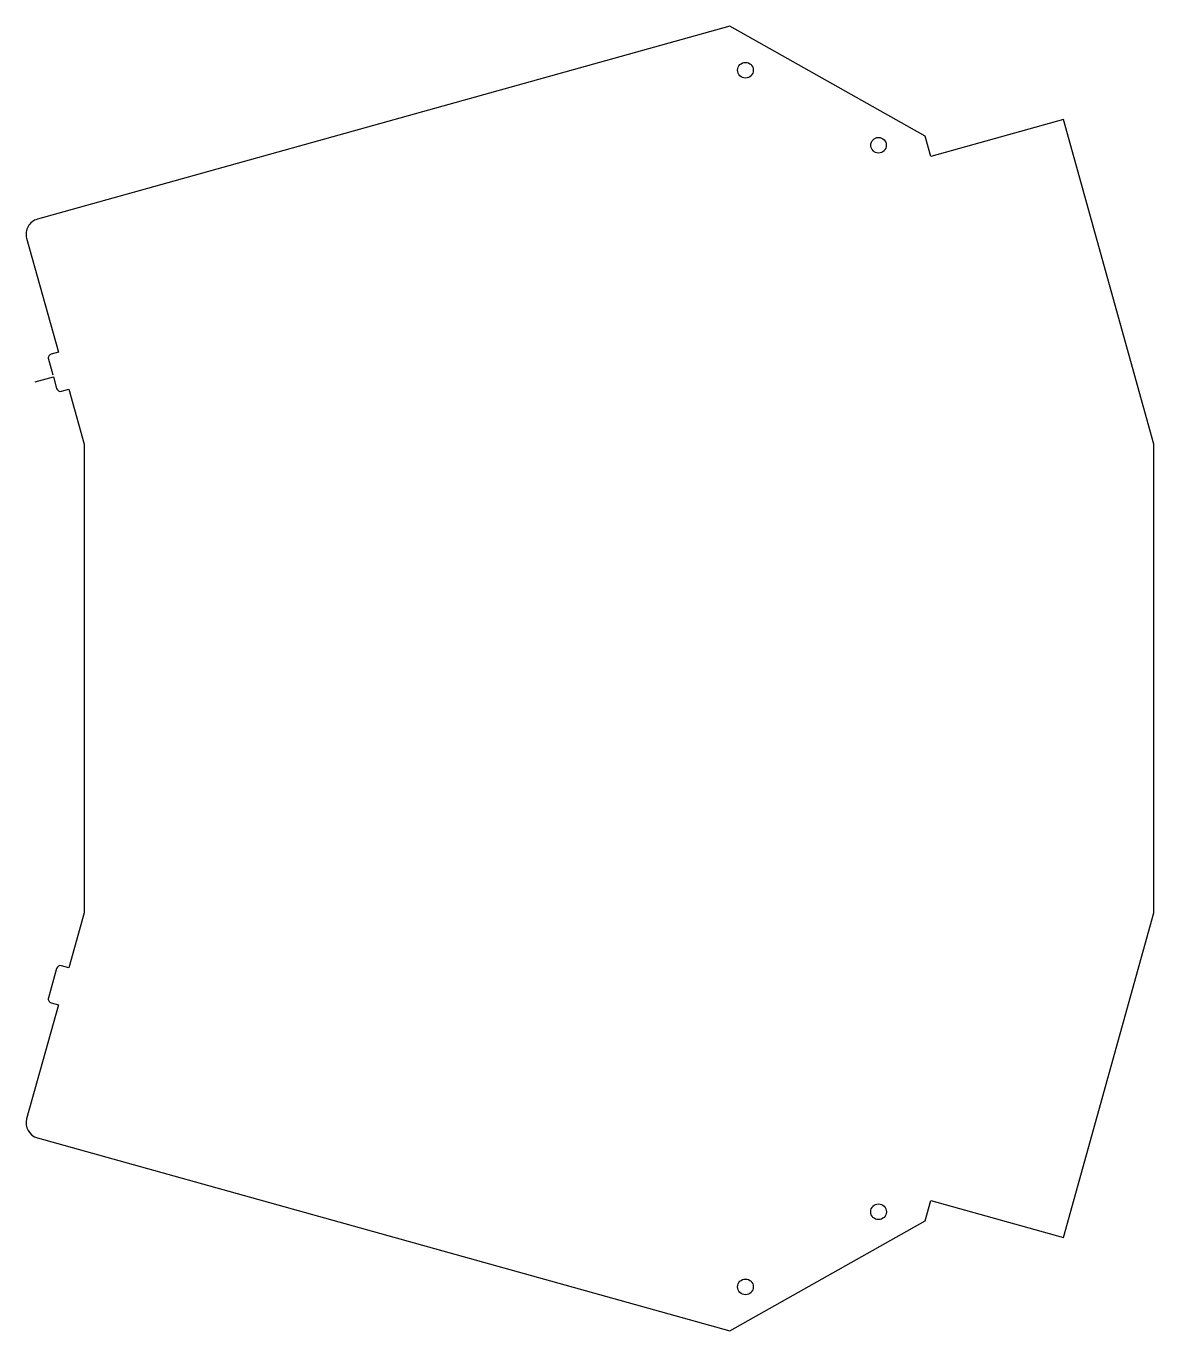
# Model space of a CAD drawing. Extents: x 689 to 984, y 219 to 561.
import ezdxf

# ---------------------------------------------------------------- set-up
doc = ezdxf.new("R2010")
doc.units = 0

msp = doc.modelspace()

# ---------------------------------------------------------------- linework, layer by layer
for p, q in [((873.13, 560.73), (691.81, 510.18)), ((924.29, 531.88), (873.13, 560.73)), ((960.44, 536.28), (925.76, 526.61)), ((984.14, 451.27), (960.44, 536.28)), ((925.76, 526.61), (924.29, 531.88)), ((689, 505.19), (697.31, 475.38)), ((697.31, 475.38), (695.43, 474.86)), ((694.7, 473.56), (695.86, 469.42)), ((691.22, 467.6), (695.99, 468.93)), ((695.99, 468.93), (696.85, 465.86)), ((698.14, 465.13), (700.02, 465.65)), ((700.02, 465.65), (704.04, 451.26)), ((704.04, 451.26), (704.04, 328.62)), ((984.14, 328.61), (984.14, 451.27)), ((704.04, 328.62), (700.02, 314.23)), ((960.44, 243.6), (984.14, 328.61)), ((700.02, 314.23), (698.14, 314.75)), ((696.85, 314.02), (694.7, 306.32)), ((697.31, 304.5), (689, 274.69)), ((695.43, 305.02), (697.31, 304.5)), ((691.81, 269.7), (873.13, 219.15)), ((924.29, 248), (925.76, 253.27)), ((925.76, 253.27), (960.44, 243.6)), ((873.13, 219.15), (924.29, 248))]:
    msp.add_line(p, q)
for centre, radius in [((877.2, 549.19), 2.05), ((912.04, 529.54), 2.04), ((912.04, 250.33), 2.05), ((877.2, 230.68), 2.05)]:
    msp.add_circle(centre, radius)
for centre, radius, start, end in [((692.9, 506.28), 4.05, 105.615, 195.615), ((695.71, 473.84), 1.06, 105.3501, 195.4948), ((697.86, 466.14), 1.05, 195.4948, 285.4948), ((697.86, 313.74), 1.05, 74.5052, 164.5052), ((695.71, 306.03), 1.05, 163.9797, 254.5052), ((692.9, 273.6), 4.05, 164.385, 254.385)]:
    msp.add_arc(centre, radius, start, end)

doc.saveas('drawing.dxf')
